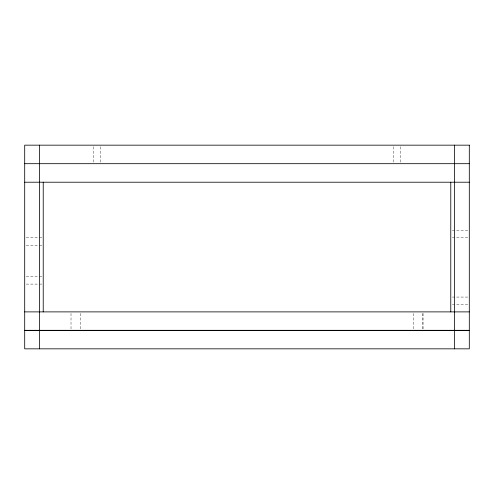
<?xml version="1.0" encoding="UTF-8"?>
<svg xmlns="http://www.w3.org/2000/svg" width="494" height="494" viewBox="0 0 494 494"><rect width="100%" height="100%" fill="white"/><g stroke="black" fill="none" stroke-linecap="round" stroke-linejoin="round"><path stroke-width="0.37" stroke-dasharray="2.47 1.85" d="M452.319 230.377L468.528 230.377M26.244 237.787L38.594 237.787M39.366 237.787L42.453 237.787M452.319 237.787L468.528 237.787M26.244 245.197L38.594 245.197M39.366 245.197L42.453 245.197M26.244 276.689L38.594 276.689M39.366 276.689L42.453 276.689M26.244 284.099L38.594 284.099M39.366 284.099L42.453 284.099M452.319 297.067L468.528 297.067M452.319 304.477L468.528 304.477M422.988 313.431L422.988 328.868M422.907 313.431L422.907 328.868M413.725 313.431L413.725 328.868M400.758 146.706L400.758 162.915M393.348 146.706L393.348 162.915M100.653 146.706L100.653 162.915M93.243 146.706L93.243 162.915M80.275 313.431L80.275 328.868M71.013 313.431L71.013 328.868"/><path stroke-width="0.74" d="M24.7 163.687L469.3 163.687M24.7 182.212L469.3 182.212M24.7 311.887L469.3 311.887M24.7 330.313L469.3 330.313M24.7 330.412L469.3 330.412M454.48 145.162L454.48 348.838M450.775 182.212L450.775 311.887M43.225 182.212L43.225 311.887M39.52 145.162L39.52 348.838M469.3 145.162L24.7 145.162L24.7 348.838L469.3 348.838L469.3 145.162"/></g></svg>
